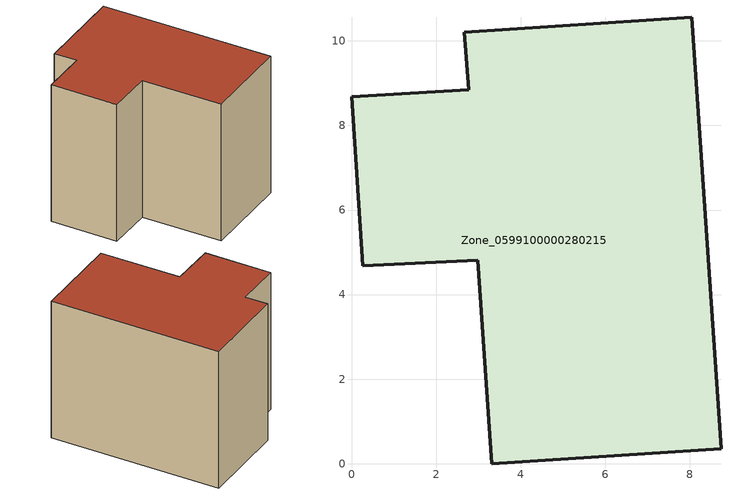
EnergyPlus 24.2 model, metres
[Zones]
Zone_0599100000280215
 floor ground (C_G): 2.67,10.21 8.05,10.56 8.74,0.35 3.32,0 2.99,4.81 0.27,4.68 0,8.68 2.77,8.85 z0
 wall outside (C_F): 8.05,10.56 2.67,10.21 2.77,8.85 0,8.68 0.27,4.68 2.99,4.81 3.32,0 8.74,0.35 8.05,10.56 z0:8.68
 roof outside (C_R): 0.27,4.68 2.99,4.81 3.32,0 8.74,0.35 8.05,10.56 2.67,10.21 2.77,8.85 0,8.68 z8.68
[BUILDING]
Pand.0599100000280215: North Axis=0; Terrain=City; Loads Convergence Tolerance Value=0.04; Temperature Convergence Tolerance Value=0.4; Solar Distribution=FullExterior; Maximum Number of Warmup Days=25; Minimum Number of Warmup Days=1
[Site:Location]
Rotterdam.The.Hague.AP_ZH_NLD Design_Conditions: Latitude=51.96; Longitude=4.45; Time Zone=1; Elevation=-4.5
[SITE:GROUNDTEMPERATURE:BUILDINGSURFACE]
18, 18, 18, 18, 18, 18, 18, 18, 18, 18, 18, 18
[MATERIAL] Thermal Absorptance=0.9; Solar Absorptance=0.7; Visible Absorptance=0.7
Name | Roughness | Thickness | Conductivity | Density | Specific Heat
G.TC.1946-1964 | MediumSmooth | 0.15 | 1 | 540 | 1210
F.TC.1946-1964 | Rough | 0.3 | 0.857143 | 1920 | 840
R.TC.1946-1964 | MediumRough | 0.2 | 0.235294 | 1500 | 1000
[CONSTRUCTION]
C_G: G.TC.1946-1964
C_F: F.TC.1946-1964
C_R: R.TC.1946-1964
[ZONE]
Zone_0599100000280215: Type=1; Multiplier=1; Ceiling Height=Autocalculate; Volume=Autocalculate; Floor Area=autocalculate; Part of Total Floor Area=Yes
[ZONEINFILTRATION:DESIGNFLOWRATE]
Infil_Zone_0599100000280215: Zone or ZoneList or Space or SpaceList=Zone_0599100000280215; Schedule=AlwaysOn; Design Flow Rate Calculation Method=Flow/Area; Flow Rate per Floor Area=0.003; Constant Term Coefficient=1; Temperature Term Coefficient=0; Velocity Term Coefficient=0; Velocity Squared Term Coefficient=0
[HVACTEMPLATE:ZONE:IDEALLOADSAIRSYSTEM]
Zone_0599100000280215: Maximum Heating Supply Air Temperature=50; Minimum Cooling Supply Air Temperature=13; Maximum Heating Supply Air Humidity Ratio=0.0156; Minimum Cooling Supply Air Humidity Ratio=0.0077; Heating Limit=NoLimit; Cooling Limit=NoLimit; Dehumidification Control Type=ConstantSensibleHeatRatio; Cooling Sensible Heat Ratio=0.7; Dehumidification Setpoint=60; Humidification Control Type=None; Humidification Setpoint=30; Outdoor Air Method=None; Outdoor Air Flow Rate per Person=0.00944; Outdoor Air Flow Rate per Zone Floor Area=0; Outdoor Air Flow Rate per Zone=0; Demand Controlled Ventilation Type=None; Outdoor Air Economizer Type=NoEconomizer; Heat Recovery Type=None; Sensible Heat Recovery Effectiveness=0.7; Latent Heat Recovery Effectiveness=0.65
[ZONECONTROL:THERMOSTAT]
ThermostatControl_Zone_0599100000280215: Zone or ZoneList=Zone_0599100000280215; Control Type Schedule=DualSetpointControlType; Control 1=Thermostat_Zone_0599100000280215; Temperature Difference Between Cutout And Setpoint=0
[THERMOSTATSETPOINT:DUALSETPOINT]
Thermostat_Zone_0599100000280215: Heating Setpoint Temperature Schedule=HeatingSetpoint_Zone_0599100000280215; Cooling Setpoint Temperature Schedule=CoolingSetpoint_Zone_0599100000280215
[SCHEDULE:COMPACT]
HeatingSetpoint_Zone_0599100000280215: Through: 12/31, For: AllDays, Until: 24:00, 21
CoolingSetpoint_Zone_0599100000280215: Through: 12/31, For: AllDays, Until: 24:00, 24
DualSetpointControlType: Through: 12/31, For: AllDays, Until: 24:00, 4
AlwaysOn: Through: 12/31, For: AllDays, Until: 24:00, 1
